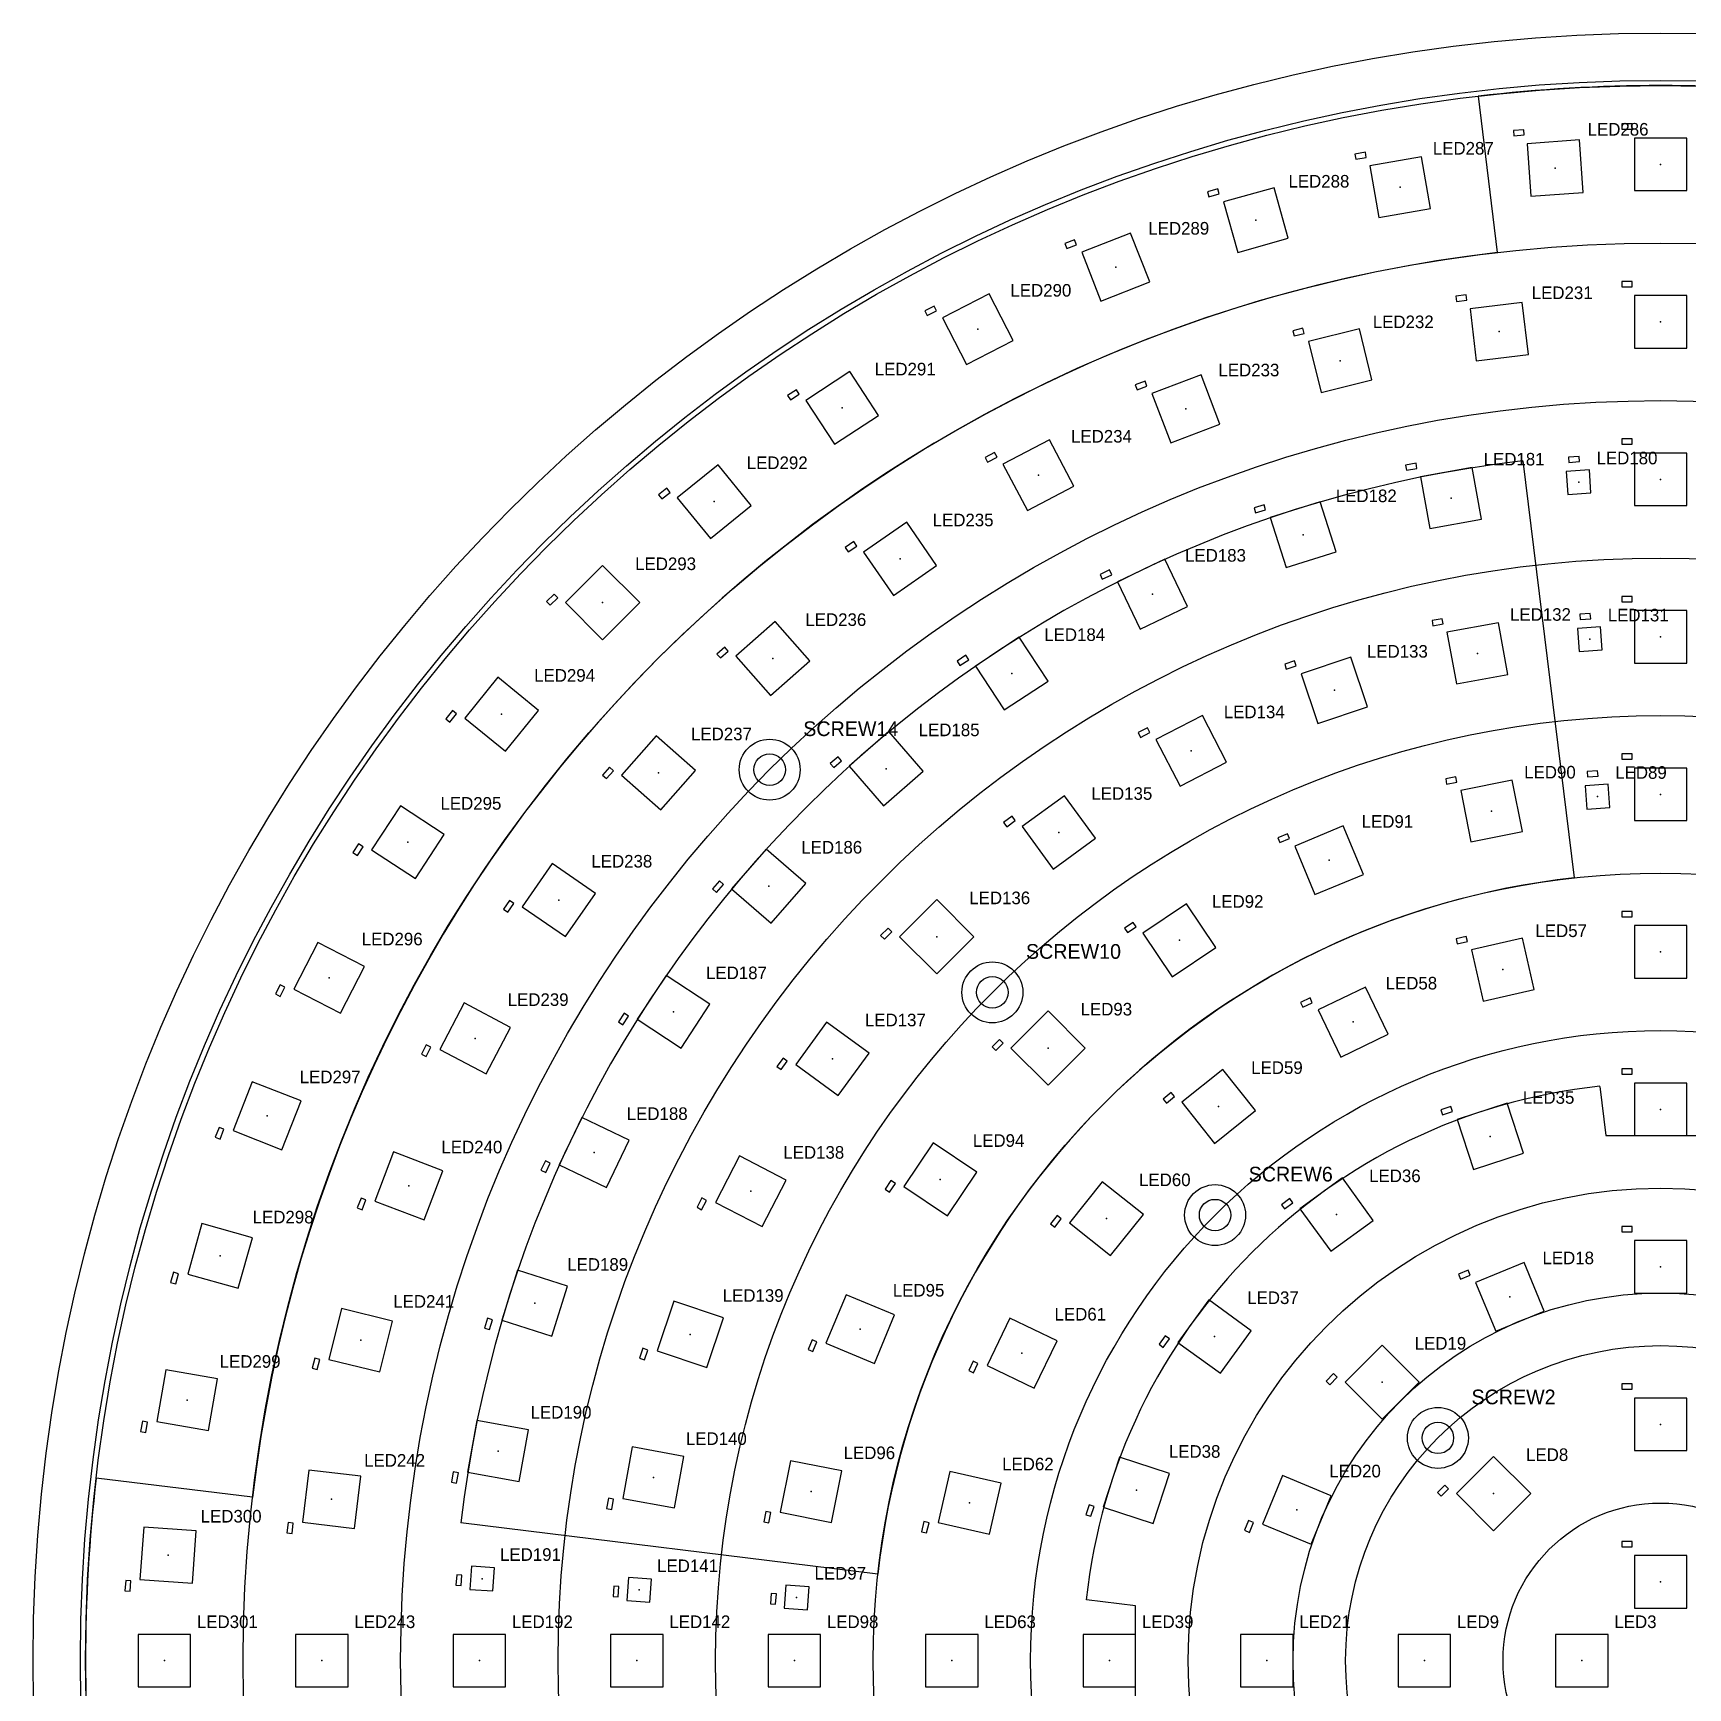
# Model space of a CAD drawing. Header units: millimetres. Extents: x -155 to 155, y -155 to 155.
# Drawn here: x -155 to 2.6, y -2.6 to 155 of the extents above; entities that cross this region are included whole.
import ezdxf

# ---------------------------------------------------------------- set-up
doc = ezdxf.new("R2010")
doc.units = ezdxf.units.MM
for name, color, linetype in [('CAP_0402_BODY', 3, 'CONTINUOUS'), ('LABELS', 7, 'CONTINUOUS'), ('LED_2020_BODY', 30, 'CONTINUOUS'), ('LED_5050_BODY', 5, 'CONTINUOUS'), ('LED_CENTRES', 8, 'CONTINUOUS'), ('MOUNT_DRILL', 2, 'CONTINUOUS'), ('MOUNT_PAD_OD', 2, 'CONTINUOUS'), ('PCB_OUTLINE', 7, 'CONTINUOUS'), ('RING_BOUNDARIES', 8, 'CONTINUOUS'), ('SENSOR_REF', 9, 'CONTINUOUS'), ('TARGET_PATTERN', 1, 'CONTINUOUS')]:
    doc.layers.add(name, color=color, linetype=linetype)

msp = doc.modelspace()

# ---------------------------------------------------------------- linework, layer by layer
at = {"layer": 'CAP_0402_BODY'}
for p, q in [((-13.02, 145.79), (-14.02, 145.72)), ((-14.02, 145.72), (-13.98, 145.23)), ((-13.98, 145.23), (-12.98, 145.3)), ((-12.98, 145.3), (-13.02, 145.79)), ((-2.7, 146.35), (-3.7, 146.35)), ((-3.7, 146.35), (-3.7, 145.85)), ((-3.7, 145.85), (-2.7, 145.85)), ((-2.7, 145.85), (-2.7, 146.35)), ((-28.12, 143.65), (-29.11, 143.47)), ((-29.11, 143.47), (-29.02, 142.98)), ((-28.04, 143.16), (-28.12, 143.65)), ((-29.02, 142.98), (-28.04, 143.16)), ((-42.18, 140.17), (-43.14, 139.89)), ((-43.14, 139.89), (-43.01, 139.41)), ((-43.01, 139.41), (-42.05, 139.68)), ((-42.05, 139.68), (-42.18, 140.17)), ((-55.81, 135.32), (-56.74, 134.95)), ((-56.74, 134.95), (-56.56, 134.49)), ((-56.56, 134.49), (-55.63, 134.85)), ((-55.63, 134.85), (-55.81, 135.32)), ((-2.7, 131.35), (-3.7, 131.35)), ((-3.7, 131.35), (-3.7, 130.85)), ((-3.7, 130.85), (-2.7, 130.85)), ((-2.7, 130.85), (-2.7, 131.35)), ((-18.51, 130.07), (-19.51, 129.95)), ((-19.51, 129.95), (-19.45, 129.45)), ((-19.45, 129.45), (-18.45, 129.57)), ((-18.45, 129.57), (-18.51, 130.07)), ((-69.18, 129), (-70.07, 128.54)), ((-70.07, 128.54), (-69.84, 128.09)), ((-69.84, 128.09), (-68.95, 128.55)), ((-68.95, 128.55), (-69.18, 129)), ((-34.06, 126.89), (-35.03, 126.65)), ((-35.03, 126.65), (-34.91, 126.16)), ((-34.91, 126.16), (-33.94, 126.4)), ((-33.94, 126.4), (-34.06, 126.89)), ((-49.1, 121.86), (-50.04, 121.5)), ((-50.04, 121.5), (-49.86, 121.03)), ((-49.86, 121.03), (-48.92, 121.39)), ((-48.92, 121.39), (-49.1, 121.86)), ((-82.31, 121.04), (-83.14, 120.5)), ((-83.14, 120.5), (-82.87, 120.08)), ((-82.87, 120.08), (-82.03, 120.62)), ((-82.03, 120.62), (-82.31, 121.04)), ((-63.43, 115.05), (-64.32, 114.59)), ((-63.2, 114.61), (-63.43, 115.05)), ((-2.7, 116.35), (-3.7, 116.35)), ((-3.7, 116.35), (-3.7, 115.85)), ((-3.7, 115.85), (-2.7, 115.85)), ((-2.7, 115.85), (-2.7, 116.35)), ((-64.32, 114.59), (-64.09, 114.14)), ((-64.09, 114.14), (-63.2, 114.61)), ((-23.29, 114.03), (-24.28, 113.85)), ((-24.28, 113.85), (-24.19, 113.36)), ((-24.19, 113.36), (-23.21, 113.53)), ((-23.21, 113.53), (-23.29, 114.03)), ((-7.77, 114.69), (-8.77, 114.62)), ((-8.77, 114.62), (-8.74, 114.12)), ((-8.74, 114.12), (-7.74, 114.19)), ((-7.74, 114.19), (-7.77, 114.69)), ((-94.65, 111.65), (-95.43, 111.02)), ((-95.43, 111.02), (-95.11, 110.63)), ((-95.11, 110.63), (-94.34, 111.26)), ((-94.34, 111.26), (-94.65, 111.65)), ((-37.77, 110.08), (-38.72, 109.78)), ((-38.72, 109.78), (-38.57, 109.3)), ((-38.57, 109.3), (-37.62, 109.61)), ((-37.62, 109.61), (-37.77, 110.08)), ((-76.84, 106.57), (-77.66, 106)), ((-77.66, 106), (-77.38, 105.59)), ((-77.38, 105.59), (-76.55, 106.15)), ((-76.55, 106.15), (-76.84, 106.57)), ((-52.48, 103.88), (-53.39, 103.45)), ((-53.39, 103.45), (-53.17, 102.99)), ((-53.17, 102.99), (-52.27, 103.42)), ((-52.27, 103.42), (-52.48, 103.88)), ((-105.39, 101.58), (-106.1, 100.87)), ((-106.1, 100.87), (-105.75, 100.52)), ((-105.75, 100.52), (-105.04, 101.22)), ((-105.04, 101.22), (-105.39, 101.58)), ((-2.7, 101.35), (-3.7, 101.35)), ((-3.7, 101.35), (-3.7, 100.85)), ((-2.7, 100.85), (-2.7, 101.35)), ((-6.7, 99.73), (-7.7, 99.66)), ((-7.7, 99.66), (-7.66, 99.16)), ((-6.66, 99.23), (-6.7, 99.73)), ((-3.7, 100.85), (-2.7, 100.85)), ((-20.79, 99.23), (-21.77, 99.05)), ((-21.77, 99.05), (-21.68, 98.56)), ((-21.68, 98.56), (-20.7, 98.74)), ((-20.7, 98.74), (-20.79, 99.23)), ((-7.66, 99.16), (-6.66, 99.23)), ((-89.12, 96.53), (-89.87, 95.86)), ((-89.54, 95.49), (-88.79, 96.15)), ((-88.79, 96.15), (-89.12, 96.53)), ((-89.87, 95.86), (-89.54, 95.49)), ((-66.17, 95.74), (-67, 95.19)), ((-67, 95.19), (-66.73, 94.77)), ((-66.73, 94.77), (-65.89, 95.32)), ((-65.89, 95.32), (-66.17, 95.74)), ((-34.86, 95.21), (-35.8, 94.89)), ((-35.8, 94.89), (-35.65, 94.41)), ((-35.65, 94.41), (-34.7, 94.73)), ((-34.7, 94.73), (-34.86, 95.21)), ((-115.07, 90.47), (-115.7, 89.7)), ((-115.31, 89.38), (-114.68, 90.16)), ((-114.68, 90.16), (-115.07, 90.47)), ((-115.7, 89.7), (-115.31, 89.38)), ((-48.86, 88.84), (-49.75, 88.38)), ((-49.75, 88.38), (-49.52, 87.93)), ((-49.52, 87.93), (-48.63, 88.39)), ((-48.63, 88.39), (-48.86, 88.84)), ((-78.32, 86.08), (-79.08, 85.43)), ((-79.08, 85.43), (-78.75, 85.05)), ((-78.75, 85.05), (-78, 85.7)), ((-78, 85.7), (-78.32, 86.08)), ((-2.7, 86.35), (-3.7, 86.35)), ((-3.7, 86.35), (-3.7, 85.85)), ((-3.7, 85.85), (-2.7, 85.85)), ((-2.7, 85.85), (-2.7, 86.35)), ((-100.11, 85.08), (-100.77, 84.33)), ((-100.77, 84.33), (-100.4, 84)), ((-100.4, 84), (-99.73, 84.75)), ((-99.73, 84.75), (-100.11, 85.08)), ((-19.49, 84.16), (-20.47, 83.97)), ((-20.47, 83.97), (-20.38, 83.48)), ((-20.38, 83.48), (-19.4, 83.67)), ((-19.4, 83.67), (-19.49, 84.16)), ((-6, 84.74), (-6.99, 84.67)), ((-6.99, 84.67), (-6.96, 84.17)), ((-6.96, 84.17), (-5.96, 84.24)), ((-5.96, 84.24), (-6, 84.74)), ((-61.76, 80.41), (-62.57, 79.82)), ((-61.46, 80), (-61.76, 80.41)), ((-62.57, 79.82), (-62.27, 79.41)), ((-62.27, 79.41), (-61.46, 80)), ((-124, 77.79), (-124.54, 76.95)), ((-124.12, 76.68), (-123.58, 77.51)), ((-123.58, 77.51), (-124, 77.79)), ((-35.54, 78.74), (-36.46, 78.36)), ((-36.46, 78.36), (-36.27, 77.9)), ((-36.27, 77.9), (-35.35, 78.28)), ((-35.35, 78.28), (-35.54, 78.74)), ((-124.54, 76.95), (-124.12, 76.68)), ((-89.62, 74.25), (-90.28, 73.49)), ((-89.24, 73.92), (-89.62, 74.25)), ((-90.28, 73.49), (-89.9, 73.16)), ((-89.9, 73.16), (-89.24, 73.92)), ((-109.63, 72.39), (-110.2, 71.57)), ((-110.2, 71.57), (-109.79, 71.29)), ((-109.79, 71.29), (-109.22, 72.11)), ((-109.22, 72.11), (-109.63, 72.39)), ((-2.7, 71.35), (-3.7, 71.35)), ((-3.7, 71.35), (-3.7, 70.85)), ((-2.7, 70.85), (-2.7, 71.35)), ((-73.57, 69.76), (-74.28, 69.05)), ((-73.93, 68.7), (-73.22, 69.4)), ((-73.22, 69.4), (-73.57, 69.76)), ((-50.22, 70.3), (-51.05, 69.74)), ((-51.05, 69.74), (-50.77, 69.33)), ((-50.77, 69.33), (-49.94, 69.88)), ((-49.94, 69.88), (-50.22, 70.3)), ((-3.7, 70.85), (-2.7, 70.85)), ((-74.28, 69.05), (-73.93, 68.7)), ((-18.51, 68.96), (-19.48, 68.74)), ((-19.48, 68.74), (-19.37, 68.25)), ((-19.37, 68.25), (-18.4, 68.47)), ((-18.4, 68.47), (-18.51, 68.96)), ((-131.46, 64.37), (-131.92, 63.49)), ((-131.92, 63.49), (-131.47, 63.26)), ((-131.47, 63.26), (-131.01, 64.15)), ((-131.01, 64.15), (-131.46, 64.37)), ((-33.39, 63.11), (-34.29, 62.68)), ((-33.17, 62.66), (-33.39, 63.11)), ((-98.71, 61.66), (-99.26, 60.82)), ((-98.29, 61.38), (-98.71, 61.66)), ((-34.29, 62.68), (-34.07, 62.23)), ((-34.07, 62.23), (-33.17, 62.66)), ((-99.26, 60.82), (-98.84, 60.54)), ((-98.84, 60.54), (-98.29, 61.38)), ((-117.56, 58.65), (-118.02, 57.77)), ((-117.58, 57.53), (-117.12, 58.42)), ((-117.12, 58.42), (-117.56, 58.65)), ((-62.97, 59.15), (-63.67, 58.44)), ((-63.67, 58.44), (-63.32, 58.09)), ((-63.32, 58.09), (-62.61, 58.8)), ((-62.61, 58.8), (-62.97, 59.15)), ((-118.02, 57.77), (-117.58, 57.53)), ((-83.58, 57.39), (-84.17, 56.58)), ((-83.76, 56.28), (-83.18, 57.09)), ((-83.18, 57.09), (-83.58, 57.39)), ((-84.17, 56.58), (-83.76, 56.28)), ((-2.7, 56.35), (-3.7, 56.35)), ((-3.7, 56.35), (-3.7, 55.85)), ((-3.7, 55.85), (-2.7, 55.85)), ((-2.7, 55.85), (-2.7, 56.35)), ((-46.6, 54.1), (-47.38, 53.48)), ((-47.07, 53.09), (-46.29, 53.71)), ((-46.29, 53.71), (-46.6, 54.1)), ((-47.38, 53.48), (-47.07, 53.09)), ((-19.98, 52.76), (-20.93, 52.45)), ((-20.93, 52.45), (-20.78, 51.97)), ((-20.78, 51.97), (-19.83, 52.28)), ((-19.83, 52.28), (-19.98, 52.76)), ((-137.28, 50.78), (-137.65, 49.85)), ((-136.82, 50.6), (-137.28, 50.78)), ((-137.18, 49.67), (-136.82, 50.6)), ((-137.65, 49.85), (-137.18, 49.67)), ((-106.2, 47.61), (-106.63, 46.71)), ((-105.75, 47.39), (-106.2, 47.61)), ((-106.18, 46.49), (-105.75, 47.39)), ((-106.63, 46.71), (-106.18, 46.49)), ((-73.3, 45.73), (-73.85, 44.9)), ((-72.88, 45.45), (-73.3, 45.73)), ((-73.85, 44.9), (-73.44, 44.62)), ((-73.44, 44.62), (-72.88, 45.45)), ((-123.77, 44.05), (-124.13, 43.12)), ((-124.13, 43.12), (-123.66, 42.94)), ((-123.3, 43.88), (-123.77, 44.05)), ((-123.66, 42.94), (-123.3, 43.88)), ((-91.31, 44.06), (-91.77, 43.17)), ((-91.77, 43.17), (-91.33, 42.94)), ((-91.33, 42.94), (-90.87, 43.83)), ((-90.87, 43.83), (-91.31, 44.06)), ((-35.31, 44), (-36.12, 43.41)), ((-36.12, 43.41), (-35.82, 43.01)), ((-35.82, 43.01), (-35.01, 43.6)), ((-35.01, 43.6), (-35.31, 44)), ((-57.47, 42.38), (-58.09, 41.59)), ((-58.09, 41.59), (-57.7, 41.28)), ((-57.7, 41.28), (-57.08, 42.06)), ((-57.08, 42.06), (-57.47, 42.38)), ((-2.7, 41.35), (-3.7, 41.35)), ((-3.7, 41.35), (-3.7, 40.85)), ((-2.7, 40.85), (-2.7, 41.35)), ((-3.7, 40.85), (-2.7, 40.85)), ((-141.63, 36.98), (-141.9, 36.02)), ((-141.14, 36.85), (-141.63, 36.98)), ((-141.41, 35.88), (-141.14, 36.85)), ((-18.32, 37.17), (-19.24, 36.79)), ((-19.24, 36.79), (-19.05, 36.32)), ((-19.05, 36.32), (-18.13, 36.71)), ((-18.13, 36.71), (-18.32, 37.17)), ((-141.9, 36.02), (-141.41, 35.88)), ((-111.72, 32.62), (-112.02, 31.67)), ((-112.02, 31.67), (-111.54, 31.52)), ((-111.24, 32.47), (-111.72, 32.62)), ((-111.54, 31.52), (-111.24, 32.47)), ((-80.81, 30.55), (-81.19, 29.63)), ((-80.35, 30.36), (-80.81, 30.55)), ((-80.73, 29.44), (-80.35, 30.36)), ((-47.18, 30.94), (-47.76, 30.13)), ((-47.76, 30.13), (-47.36, 29.83)), ((-47.36, 29.83), (-46.77, 30.64)), ((-46.77, 30.64), (-47.18, 30.94)), ((-128.18, 28.81), (-128.42, 27.84)), ((-127.69, 28.69), (-128.18, 28.81)), ((-127.93, 27.72), (-127.69, 28.69)), ((-96.93, 29.74), (-97.25, 28.79)), ((-97.25, 28.79), (-96.77, 28.63)), ((-96.45, 29.58), (-96.93, 29.74)), ((-96.77, 28.63), (-96.45, 29.58)), ((-81.19, 29.63), (-80.73, 29.44)), ((-65.46, 28.52), (-65.89, 27.62)), ((-65.01, 28.31), (-65.46, 28.52)), ((-128.42, 27.84), (-127.93, 27.72)), ((-65.89, 27.62), (-65.44, 27.41)), ((-65.44, 27.41), (-65.01, 28.31)), ((-31.15, 27.33), (-31.86, 26.62)), ((-31.5, 26.27), (-30.79, 26.98)), ((-30.79, 26.98), (-31.15, 27.33)), ((-31.86, 26.62), (-31.5, 26.27)), ((-2.7, 26.35), (-3.7, 26.35)), ((-3.7, 26.35), (-3.7, 25.85)), ((-3.7, 25.85), (-2.7, 25.85)), ((-2.7, 25.85), (-2.7, 26.35)), ((-144.59, 22.81), (-144.76, 21.82)), ((-144.1, 22.72), (-144.59, 22.81)), ((-144.27, 21.73), (-144.1, 22.72)), ((-144.76, 21.82), (-144.27, 21.73)), ((-114.98, 17.98), (-115.16, 17)), ((-114.49, 17.89), (-114.98, 17.98)), ((-114.67, 16.91), (-114.49, 17.89)), ((-115.16, 17), (-114.67, 16.91)), ((-20.54, 16.72), (-21.25, 16.02)), ((-21.25, 16.02), (-20.9, 15.66)), ((-20.9, 15.66), (-20.19, 16.37)), ((-20.19, 16.37), (-20.54, 16.72)), ((-100.2, 15.47), (-100.38, 14.49)), ((-100.38, 14.49), (-99.89, 14.4)), ((-99.71, 15.39), (-100.2, 15.47)), ((-99.89, 14.4), (-99.71, 15.39)), ((-85.22, 14.2), (-85.41, 13.22)), ((-84.73, 14.1), (-85.22, 14.2)), ((-54.43, 14.85), (-54.74, 13.89)), ((-53.95, 14.69), (-54.43, 14.85)), ((-54.26, 13.74), (-53.95, 14.69)), ((-130.72, 13.15), (-130.84, 12.16)), ((-130.22, 13.09), (-130.72, 13.15)), ((-130.34, 12.1), (-130.22, 13.09)), ((-85.41, 13.22), (-84.92, 13.12)), ((-84.92, 13.12), (-84.73, 14.1)), ((-70.16, 13.24), (-70.38, 12.27)), ((-69.67, 13.13), (-70.16, 13.24)), ((-69.9, 12.16), (-69.67, 13.13)), ((-54.74, 13.89), (-54.26, 13.74)), ((-39.24, 13.33), (-39.62, 12.41)), ((-38.77, 13.14), (-39.24, 13.33)), ((-39.16, 12.21), (-38.77, 13.14)), ((-130.84, 12.16), (-130.34, 12.1)), ((-70.38, 12.27), (-69.9, 12.16)), ((-39.62, 12.41), (-39.16, 12.21)), ((-2.7, 11.35), (-3.7, 11.35)), ((-3.7, 11.35), (-3.7, 10.85)), ((-2.7, 10.85), (-2.7, 11.35)), ((-3.7, 10.85), (-2.7, 10.85)), ((-114.66, 8.17), (-114.73, 7.17)), ((-114.16, 8.14), (-114.66, 8.17)), ((-114.23, 7.14), (-114.16, 8.14)), ((-146.18, 7.63), (-146.25, 6.63)), ((-146.25, 6.63), (-145.75, 6.6)), ((-145.68, 7.6), (-146.18, 7.63)), ((-145.75, 6.6), (-145.68, 7.6)), ((-114.73, 7.17), (-114.23, 7.14)), ((-99.7, 7.1), (-99.77, 6.1)), ((-99.2, 7.06), (-99.7, 7.1)), ((-99.27, 6.07), (-99.2, 7.06)), ((-84.71, 6.4), (-84.78, 5.4)), ((-84.21, 6.36), (-84.71, 6.4)), ((-84.28, 5.36), (-84.21, 6.36)), ((-99.77, 6.1), (-99.27, 6.07)), ((-84.78, 5.4), (-84.28, 5.36))]:
    msp.add_line(p, q, dxfattribs=at)
at = {"layer": 'LED_2020_BODY'}
for p, q in [((-6.78, 113.4), (-8.98, 113.25)), ((-8.98, 113.25), (-8.82, 111.06)), ((-6.63, 111.21), (-6.78, 113.4)), ((-8.82, 111.06), (-6.63, 111.21)), ((-5.71, 98.44), (-7.9, 98.29)), ((-7.9, 98.29), (-7.75, 96.09)), ((-5.56, 96.25), (-5.71, 98.44)), ((-7.75, 96.09), (-5.56, 96.25)), ((-5, 83.46), (-7.2, 83.3)), ((-7.2, 83.3), (-7.03, 81.1)), ((-4.84, 81.26), (-5, 83.46)), ((-7.03, 81.1), (-4.84, 81.26)), ((-113.25, 8.98), (-113.4, 6.78)), ((-111.06, 8.82), (-113.25, 8.98)), ((-111.21, 6.63), (-111.06, 8.82)), ((-98.29, 7.9), (-98.44, 5.71)), ((-96.09, 7.75), (-98.29, 7.9)), ((-113.4, 6.78), (-111.21, 6.63)), ((-96.25, 5.56), (-96.09, 7.75)), ((-83.3, 7.2), (-83.46, 5)), ((-81.1, 7.03), (-83.3, 7.2)), ((-81.26, 4.84), (-81.1, 7.03)), ((-98.44, 5.71), (-96.25, 5.56)), ((-83.46, 5), (-81.26, 4.84))]:
    msp.add_line(p, q, dxfattribs=at)
at = {"layer": 'LED_5050_BODY'}
for p, q in [((2.5, 145), (-2.5, 145)), ((-2.5, 145), (-2.5, 140)), ((2.5, 140), (2.5, 145)), ((-7.74, 144.82), (-12.72, 144.46)), ((-12.72, 144.46), (-12.37, 139.47)), ((-7.38, 139.83), (-7.74, 144.82)), ((-22.77, 143.22), (-27.69, 142.35)), ((-27.69, 142.35), (-26.82, 137.43)), ((-21.9, 138.3), (-22.77, 143.22)), ((-36.81, 140.27), (-41.62, 138.92)), ((-35.46, 135.46), (-36.81, 140.27)), ((-41.62, 138.92), (-40.27, 134.11)), ((-12.37, 139.47), (-7.38, 139.83)), ((-2.5, 140), (2.5, 140)), ((-26.82, 137.43), (-21.9, 138.3)), ((-50.48, 135.95), (-55.13, 134.13)), ((-48.66, 131.3), (-50.48, 135.95)), ((-55.13, 134.13), (-53.31, 129.48)), ((-40.27, 134.11), (-35.46, 135.46)), ((-53.31, 129.48), (-48.66, 131.3)), ((-63.94, 130.17), (-68.39, 127.89)), ((-61.66, 125.72), (-63.94, 130.17)), ((-13.19, 129.35), (-18.15, 128.75)), ((-12.59, 124.39), (-13.19, 129.35)), ((2.5, 130), (-2.5, 130)), ((-2.5, 130), (-2.5, 125)), ((2.5, 125), (2.5, 130)), ((-68.39, 127.89), (-66.1, 123.44)), ((-18.15, 128.75), (-17.55, 123.79)), ((-28.68, 126.82), (-33.54, 125.62)), ((-27.49, 121.97), (-28.68, 126.82)), ((-66.1, 123.44), (-61.66, 125.72)), ((-33.54, 125.62), (-32.34, 120.77)), ((-2.5, 125), (2.5, 125)), ((-17.55, 123.79), (-12.59, 124.39)), ((-77.21, 122.76), (-81.4, 120.02)), ((-74.48, 118.57), (-77.21, 122.76)), ((-43.76, 122.44), (-48.44, 120.67)), ((-41.99, 117.76), (-43.76, 122.44)), ((-32.34, 120.77), (-27.49, 121.97)), ((-81.4, 120.02), (-78.67, 115.84)), ((-48.44, 120.67), (-46.66, 115.99)), ((-78.67, 115.84), (-74.48, 118.57)), ((-46.66, 115.99), (-41.99, 117.76)), ((-58.2, 116.27), (-62.63, 113.95)), ((-55.88, 111.84), (-58.2, 116.27)), ((-89.77, 113.89), (-93.65, 110.73)), ((-86.61, 110.02), (-89.77, 113.89)), ((-62.63, 113.95), (-60.3, 109.52)), ((-17.94, 113.62), (-22.86, 112.73)), ((-17.05, 108.7), (-17.94, 113.62)), ((2.5, 115), (-2.5, 115)), ((-2.5, 115), (-2.5, 110)), ((2.5, 110), (2.5, 115)), ((-22.86, 112.73), (-21.97, 107.81)), ((-93.65, 110.73), (-90.48, 106.86)), ((-60.3, 109.52), (-55.88, 111.84)), ((-32.41, 110.37), (-37.17, 108.86)), ((-30.89, 105.6), (-32.41, 110.37)), ((-90.48, 106.86), (-86.61, 110.02)), ((-37.17, 108.86), (-35.66, 104.09)), ((-2.5, 110), (2.5, 110)), ((-71.79, 108.41), (-75.91, 105.57)), ((-68.95, 104.29), (-71.79, 108.41)), ((-21.97, 107.81), (-17.05, 108.7)), ((-35.66, 104.09), (-30.89, 105.6)), ((-100.76, 104.3), (-104.3, 100.76)), ((-97.23, 100.76), (-100.76, 104.3)), ((-75.91, 105.57), (-73.07, 101.45)), ((-73.07, 101.45), (-68.95, 104.29)), ((-47.21, 104.89), (-51.72, 102.74)), ((-45.06, 100.38), (-47.21, 104.89)), ((-51.72, 102.74), (-49.57, 98.23)), ((-104.3, 100.76), (-100.76, 97.23)), ((-100.76, 97.23), (-97.23, 100.76)), ((-49.57, 98.23), (-45.06, 100.38)), ((2.5, 100), (-2.5, 100)), ((-2.5, 100), (-2.5, 95)), ((2.5, 95), (2.5, 100)), ((-84.33, 98.96), (-88.08, 95.65)), ((-81.02, 95.22), (-84.33, 98.96)), ((-15.43, 98.83), (-20.35, 97.94)), ((-20.35, 97.94), (-19.45, 93.02)), ((-14.54, 93.91), (-15.43, 98.83)), ((-61.08, 97.47), (-65.26, 94.72)), ((-58.33, 93.29), (-61.08, 97.47)), ((-88.08, 95.65), (-84.76, 91.91)), ((-84.76, 91.91), (-81.02, 95.22)), ((-65.26, 94.72), (-62.51, 90.55)), ((-29.5, 95.58), (-34.24, 93.99)), ((-27.9, 90.84), (-29.5, 95.58)), ((-2.5, 95), (2.5, 95)), ((-110.73, 93.65), (-113.89, 89.77)), ((-106.86, 90.48), (-110.73, 93.65)), ((-62.51, 90.55), (-58.33, 93.29)), ((-34.24, 93.99), (-32.64, 89.25)), ((-19.45, 93.02), (-14.54, 93.91)), ((-110.02, 86.61), (-106.86, 90.48)), ((-43.62, 90.02), (-48.06, 87.73)), ((-41.33, 85.58), (-43.62, 90.02)), ((-32.64, 89.25), (-27.9, 90.84)), ((-113.89, 89.77), (-110.02, 86.61)), ((-73.51, 88.47), (-77.29, 85.19)), ((-70.23, 84.7), (-73.51, 88.47)), ((-95.65, 88.08), (-98.96, 84.33)), ((-91.91, 84.76), (-95.65, 88.08)), ((-48.06, 87.73), (-45.77, 83.28)), ((-77.29, 85.19), (-74.01, 81.42)), ((-45.77, 83.28), (-41.33, 85.58)), ((-98.96, 84.33), (-95.22, 81.02)), ((-95.22, 81.02), (-91.91, 84.76)), ((-74.01, 81.42), (-70.23, 84.7)), ((-14.13, 83.85), (-19.03, 82.88)), ((-13.16, 78.95), (-14.13, 83.85)), ((2.5, 85), (-2.5, 85)), ((-2.5, 85), (-2.5, 80)), ((2.5, 80), (2.5, 85)), ((-56.76, 82.37), (-60.8, 79.43)), ((-53.82, 78.33), (-56.76, 82.37)), ((-19.03, 82.88), (-18.06, 77.98)), ((-120.02, 81.4), (-122.76, 77.21)), ((-115.84, 78.67), (-120.02, 81.4)), ((-60.8, 79.43), (-57.86, 75.39)), ((-30.22, 79.49), (-34.84, 77.57)), ((-28.3, 74.87), (-30.22, 79.49)), ((-18.06, 77.98), (-13.16, 78.95)), ((-2.5, 80), (2.5, 80)), ((-118.57, 74.48), (-115.84, 78.67)), ((-85.19, 77.29), (-88.47, 73.51)), ((-81.42, 74.01), (-85.19, 77.29)), ((-57.86, 75.39), (-53.82, 78.33)), ((-34.84, 77.57), (-32.92, 72.95)), ((-122.76, 77.21), (-118.57, 74.48)), ((-105.57, 75.91), (-108.41, 71.79)), ((-101.45, 73.07), (-105.57, 75.91)), ((-32.92, 72.95), (-28.3, 74.87)), ((-104.29, 68.95), (-101.45, 73.07)), ((-88.47, 73.51), (-84.7, 70.23)), ((-84.7, 70.23), (-81.42, 74.01)), ((-108.41, 71.79), (-104.29, 68.95)), ((-68.94, 72.48), (-72.48, 68.94)), ((-65.41, 68.94), (-68.94, 72.48)), ((-45.14, 72.06), (-49.3, 69.29)), ((-42.37, 67.91), (-45.14, 72.06)), ((2.5, 70), (-2.5, 70)), ((-2.5, 70), (-2.5, 65)), ((2.5, 65), (2.5, 70)), ((-127.89, 68.39), (-130.17, 63.94)), ((-123.44, 66.1), (-127.89, 68.39)), ((-72.48, 68.94), (-68.94, 65.41)), ((-68.94, 65.41), (-65.41, 68.94)), ((-49.3, 69.29), (-46.52, 65.13)), ((-46.52, 65.13), (-42.37, 67.91)), ((-13.14, 68.8), (-18.01, 67.69)), ((-12.03, 63.93), (-13.14, 68.8)), ((-18.01, 67.69), (-16.9, 62.81)), ((-125.72, 61.66), (-123.44, 66.1)), ((-94.72, 65.26), (-97.47, 61.08)), ((-90.55, 62.51), (-94.72, 65.26)), ((-2.5, 65), (2.5, 65)), ((-130.17, 63.94), (-125.72, 61.66)), ((-28.12, 64.15), (-32.62, 61.98)), ((-25.95, 59.65), (-28.12, 64.15)), ((-16.9, 62.81), (-12.03, 63.93)), ((-113.95, 62.63), (-116.27, 58.2)), ((-109.52, 60.3), (-113.95, 62.63)), ((-93.29, 58.33), (-90.55, 62.51)), ((-58.34, 61.87), (-61.87, 58.34)), ((-54.8, 58.34), (-58.34, 61.87)), ((-32.62, 61.98), (-30.45, 57.48)), ((-111.84, 55.88), (-109.52, 60.3)), ((-97.47, 61.08), (-93.29, 58.33)), ((-79.43, 60.8), (-82.37, 56.76)), ((-75.39, 57.86), (-79.43, 60.8)), ((-61.87, 58.34), (-58.34, 54.8)), ((-58.34, 54.8), (-54.8, 58.34)), ((-30.45, 57.48), (-25.95, 59.65)), ((-116.27, 58.2), (-111.84, 55.88)), ((-82.37, 56.76), (-78.33, 53.82)), ((-78.33, 53.82), (-75.39, 57.86)), ((-41.69, 56.29), (-45.6, 53.17)), ((-38.57, 52.38), (-41.69, 56.29)), ((-134.13, 55.13), (-135.95, 50.48)), ((-129.48, 53.31), (-134.13, 55.13)), ((2.5, 55), (-2.5, 55)), ((-2.5, 55), (-2.5, 50)), ((2.5, 50), (2.5, 55)), ((-131.3, 48.66), (-129.48, 53.31)), ((-45.6, 53.17), (-42.48, 49.26)), ((-42.48, 49.26), (-38.57, 52.38)), ((-14.62, 53.08), (-19.37, 51.54)), ((-13.07, 48.33), (-14.62, 53.08)), ((-135.95, 50.48), (-131.3, 48.66)), ((-102.74, 51.72), (-104.89, 47.21)), ((-98.23, 49.57), (-102.74, 51.72)), ((-19.37, 51.54), (-17.83, 46.78)), ((-100.38, 45.06), (-98.23, 49.57)), ((-69.29, 49.3), (-72.06, 45.14)), ((-65.13, 46.52), (-69.29, 49.3)), ((-2.5, 50), (2.5, 50)), ((-120.67, 48.44), (-122.44, 43.76)), ((-115.99, 46.66), (-120.67, 48.44)), ((-87.73, 48.06), (-90.02, 43.62)), ((-83.28, 45.77), (-87.73, 48.06)), ((-17.83, 46.78), (-13.07, 48.33)), ((-117.76, 41.99), (-115.99, 46.66)), ((-104.89, 47.21), (-100.38, 45.06)), ((-85.58, 41.33), (-83.28, 45.77)), ((-67.91, 42.37), (-65.13, 46.52)), ((-30.31, 45.97), (-34.35, 43.03)), ((-27.37, 41.92), (-30.31, 45.97)), ((-72.06, 45.14), (-67.91, 42.37)), ((-53.17, 45.6), (-56.29, 41.69)), ((-49.26, 42.48), (-53.17, 45.6)), ((-122.44, 43.76), (-117.76, 41.99)), ((-90.02, 43.62), (-85.58, 41.33)), ((-34.35, 43.03), (-31.41, 38.98)), ((-138.92, 41.62), (-140.27, 36.81)), ((-134.11, 40.27), (-138.92, 41.62)), ((-56.29, 41.69), (-52.38, 38.57)), ((-52.38, 38.57), (-49.26, 42.48)), ((-31.41, 38.98), (-27.37, 41.92)), ((-135.46, 35.46), (-134.11, 40.27)), ((2.5, 40), (-2.5, 40)), ((-2.5, 40), (-2.5, 35)), ((2.5, 35), (2.5, 40)), ((-13, 37.91), (-17.62, 36)), ((-11.08, 33.29), (-13, 37.91)), ((-140.27, 36.81), (-135.46, 35.46)), ((-108.86, 37.17), (-110.37, 32.41)), ((-104.09, 35.66), (-108.86, 37.17)), ((-105.6, 30.89), (-104.09, 35.66)), ((-77.57, 34.84), (-79.49, 30.22)), ((-72.95, 32.92), (-77.57, 34.84)), ((-17.62, 36), (-15.7, 31.38)), ((-2.5, 35), (2.5, 35)), ((-125.62, 33.54), (-126.82, 28.68)), ((-120.77, 32.34), (-125.62, 33.54)), ((-93.99, 34.24), (-95.58, 29.5)), ((-89.25, 32.64), (-93.99, 34.24)), ((-43.03, 34.35), (-45.97, 30.31)), ((-38.98, 31.41), (-43.03, 34.35)), ((-15.7, 31.38), (-11.08, 33.29)), ((-121.97, 27.49), (-120.77, 32.34)), ((-110.37, 32.41), (-105.6, 30.89)), ((-90.84, 27.9), (-89.25, 32.64)), ((-74.87, 28.3), (-72.95, 32.92)), ((-61.98, 32.62), (-64.15, 28.12)), ((-57.48, 30.45), (-61.98, 32.62)), ((-79.49, 30.22), (-74.87, 28.3)), ((-59.65, 25.95), (-57.48, 30.45)), ((-45.97, 30.31), (-41.92, 27.37)), ((-41.92, 27.37), (-38.98, 31.41)), ((-26.52, 30.05), (-30.05, 26.52)), ((-22.98, 26.52), (-26.52, 30.05)), ((-126.82, 28.68), (-121.97, 27.49)), ((-95.58, 29.5), (-90.84, 27.9)), ((-142.35, 27.69), (-143.22, 22.77)), ((-137.43, 26.82), (-142.35, 27.69)), ((-138.3, 21.9), (-137.43, 26.82)), ((-64.15, 28.12), (-59.65, 25.95)), ((-30.05, 26.52), (-26.52, 22.98)), ((-26.52, 22.98), (-22.98, 26.52)), ((2.5, 25), (-2.5, 25)), ((-2.5, 25), (-2.5, 20)), ((2.5, 20), (2.5, 25)), ((-143.22, 22.77), (-138.3, 21.9)), ((-112.73, 22.86), (-113.62, 17.94)), ((-107.81, 21.97), (-112.73, 22.86)), ((-108.7, 17.05), (-107.81, 21.97)), ((-97.94, 20.35), (-98.83, 15.43)), ((-93.02, 19.45), (-97.94, 20.35)), ((-93.91, 14.54), (-93.02, 19.45)), ((-82.88, 19.03), (-83.85, 14.13)), ((-77.98, 18.06), (-82.88, 19.03)), ((-51.54, 19.37), (-53.08, 14.62)), ((-46.78, 17.83), (-51.54, 19.37)), ((-15.91, 19.45), (-19.45, 15.91)), ((-12.37, 15.91), (-15.91, 19.45)), ((-2.5, 20), (2.5, 20)), ((-128.75, 18.15), (-129.35, 13.19)), ((-123.79, 17.55), (-128.75, 18.15)), ((-124.39, 12.59), (-123.79, 17.55)), ((-113.62, 17.94), (-108.7, 17.05)), ((-78.95, 13.16), (-77.98, 18.06)), ((-67.69, 18.01), (-68.8, 13.14)), ((-62.81, 16.9), (-67.69, 18.01)), ((-48.33, 13.07), (-46.78, 17.83)), ((-36, 17.62), (-37.91, 13)), ((-31.38, 15.7), (-36, 17.62)), ((-63.93, 12.03), (-62.81, 16.9)), ((-19.45, 15.91), (-15.91, 12.37)), ((-15.91, 12.37), (-12.37, 15.91)), ((-98.83, 15.43), (-93.91, 14.54)), ((-53.08, 14.62), (-48.33, 13.07)), ((-33.29, 11.08), (-31.38, 15.7)), ((-144.46, 12.72), (-144.82, 7.74)), ((-139.47, 12.37), (-144.46, 12.72)), ((-129.35, 13.19), (-124.39, 12.59)), ((-83.85, 14.13), (-78.95, 13.16)), ((-68.8, 13.14), (-63.93, 12.03)), ((-37.91, 13), (-33.29, 11.08)), ((-139.83, 7.38), (-139.47, 12.37)), ((2.5, 10), (-2.5, 10)), ((-2.5, 10), (-2.5, 5)), ((2.5, 5), (2.5, 10)), ((-144.82, 7.74), (-139.83, 7.38)), ((-2.5, 5), (2.5, 5)), ((-140, 2.5), (-145, 2.5)), ((-145, 2.5), (-145, -2.5)), ((-140, -2.5), (-140, 2.5)), ((-125, 2.5), (-130, 2.5)), ((-130, 2.5), (-130, -2.5)), ((-125, -2.5), (-125, 2.5)), ((-110, 2.5), (-115, 2.5)), ((-115, 2.5), (-115, -2.5)), ((-110, -2.5), (-110, 2.5)), ((-95, 2.5), (-100, 2.5)), ((-100, 2.5), (-100, -2.5)), ((-95, -2.5), (-95, 2.5)), ((-80, 2.5), (-85, 2.5)), ((-85, 2.5), (-85, -2.5)), ((-80, -2.5), (-80, 2.5)), ((-65, 2.5), (-70, 2.5)), ((-70, 2.5), (-70, -2.5)), ((-65, -2.5), (-65, 2.5)), ((-50, 2.5), (-55, 2.5)), ((-55, 2.5), (-55, -2.5)), ((-50, -2.5), (-50, 2.5)), ((-35, 2.5), (-40, 2.5)), ((-40, 2.5), (-40, -2.5)), ((-35, -2.5), (-35, 2.5)), ((-20, 2.5), (-25, 2.5)), ((-25, 2.5), (-25, -2.5)), ((-20, -2.5), (-20, 2.5)), ((-5, 2.5), (-10, 2.5)), ((-10, 2.5), (-10, -2.5)), ((-5, -2.5), (-5, 2.5)), ((-145, -2.5), (-140, -2.5)), ((-130, -2.5), (-125, -2.5)), ((-115, -2.5), (-110, -2.5)), ((-100, -2.5), (-95, -2.5)), ((-85, -2.5), (-80, -2.5)), ((-70, -2.5), (-65, -2.5)), ((-55, -2.5), (-50, -2.5)), ((-40, -2.5), (-35, -2.5)), ((-25, -2.5), (-20, -2.5)), ((-10, -2.5), (-5, -2.5))]:
    msp.add_line(p, q, dxfattribs=at)
at = {"layer": 'LED_CENTRES'}
for p in [(-10.05, 142.14), (0, 142.5), (-24.79, 140.33), (-38.54, 137.19), (-51.89, 132.71), (-65.02, 126.8), (-15.37, 126.57), (0, 127.5), (-30.51, 123.8), (-77.94, 119.3), (-45.21, 119.21), (-59.25, 112.9), (-7.8, 112.23), (0, 112.5), (-90.13, 110.38), (-19.95, 110.72), (-34.03, 107.23), (-72.43, 104.93), (-48.39, 101.56), (-100.76, 100.76), (-6.73, 97.27), (0, 97.5), (-84.55, 95.44), (-17.44, 95.93), (-61.8, 94.01), (-31.07, 92.42), (-110.38, 90.13), (-44.7, 86.65), (-95.44, 84.55), (-73.76, 84.94), (-6.02, 82.28), (0, 82.5), (-16.09, 80.91), (-57.31, 78.88), (-119.3, 77.94), (-31.57, 76.22), (-84.94, 73.76), (-104.93, 72.43), (-68.94, 68.94), (-45.83, 68.6), (0, 67.5), (-126.8, 65.02), (-15.02, 65.81), (-94.01, 61.8), (-29.29, 60.82), (-112.9, 59.25), (-58.34, 58.34), (-78.88, 57.31), (-42.09, 52.77), (0, 52.5), (-132.71, 51.89), (-16.22, 49.93), (-101.56, 48.39), (-68.6, 45.83), (-119.21, 45.21), (-86.65, 44.7), (-52.77, 42.09), (-30.86, 42.47), (-137.19, 38.54), (0, 37.5), (-107.23, 34.03), (-14.35, 34.65), (-76.22, 31.57), (-123.8, 30.51), (-92.42, 31.07), (-42.47, 30.86), (-60.82, 29.29), (-26.52, 26.52), (-140.33, 24.79), (0, 22.5), (-110.72, 19.95), (-95.93, 17.44), (-80.91, 16.09), (-49.93, 16.22), (-15.91, 15.91), (-126.57, 15.37), (-65.81, 15.02), (-34.65, 14.35), (-142.14, 10.05), (-112.23, 7.8), (-97.27, 6.73), (0, 7.5), (-82.28, 6.02), (-142.5, 0), (-127.5, 0), (-112.5, 0), (-97.5, 0), (-82.5, 0), (-67.5, 0), (-52.5, 0), (-37.5, 0), (-22.5, 0), (-7.5, 0)]:
    msp.add_point(p, dxfattribs=at)
at = {"layer": 'MOUNT_DRILL'}
for centre in [(-84.85, 84.85), (-63.64, 63.64), (-42.43, 42.43), (-21.21, 21.21)]:
    msp.add_circle(centre, 1.5, dxfattribs=at)
at = {"layer": 'MOUNT_PAD_OD'}
for centre in [(-84.85, 84.85), (-63.64, 63.64), (-42.43, 42.43), (-21.21, 21.21)]:
    msp.add_circle(centre, 2.9, dxfattribs=at)
at = {"layer": 'PCB_OUTLINE'}
msp.add_circle((0, 0), 150, dxfattribs=at)
at = {"layer": 'RING_BOUNDARIES'}
for radius in [150, 135, 120, 105, 90, 75, 60, 45, 30, 15]:
    msp.add_circle((0, 0), radius, dxfattribs=at)
at = {"layer": 'SENSOR_REF'}
for radius in [155, 150.5]:
    msp.add_circle((0, 0), radius, dxfattribs=at)
at = {"layer": 'TARGET_PATTERN'}
for p, q in [((-17.38, 148.99), (-15.55, 134.1)), ((-13.11, 114.25), (-8.24, 74.55)), ((-5.8, 54.69), (-5.22, 50)), ((-5.22, 50), (5.22, 50)), ((-134.1, 15.55), (-148.99, 17.38)), ((-74.55, 8.24), (-114.25, 13.11)), ((-50, 5.22), (-54.69, 5.8)), ((-50, -5.22), (-50, 5.22))]:
    msp.add_line(p, q, dxfattribs=at)
for radius in [35, 15]:
    msp.add_circle((0, 0), radius, dxfattribs=at)
for radius, start, end in [(150, 83.3479, 96.6521), (135, 96.6134, 173.3866), (115, 96.5462, 173.4538), (75, 96.3041, 173.6959), (55, 96.0511, 173.9489), (150, 173.3479, 186.6521)]:
    msp.add_arc((0, 0), radius, start, end, dxfattribs=at)

# ---------------------------------------------------------------- texts
at = {"layer": 'LABELS'}
for s, height, p in [('LED286', 1.2, (-6.95, 145.24)), ('LED287', 1.2, (-21.69, 143.43)), ('LED288', 1.2, (-35.44, 140.29)), ('LED289', 1.2, (-48.79, 135.81)), ('LED290', 1.2, (-61.92, 129.9)), ('LED231', 1.2, (-12.27, 129.67)), ('LED232', 1.2, (-27.41, 126.9)), ('LED291', 1.2, (-74.84, 122.4)), ('LED233', 1.2, (-42.11, 122.31)), ('LED234', 1.2, (-56.15, 116)), ('LED180', 1.2, (-6.1, 113.93)), ('LED292', 1.2, (-87.03, 113.48)), ('LED181', 1.2, (-16.85, 113.82)), ('LED182', 1.2, (-30.93, 110.33)), ('LED235', 1.2, (-69.33, 108.03)), ('LED183', 1.2, (-45.29, 104.66)), ('LED293', 1.2, (-97.66, 103.86)), ('LED236', 1.2, (-81.45, 98.54)), ('LED132', 1.2, (-14.34, 99.03)), ('LED131', 1.2, (-5.03, 98.97)), ('LED184', 1.2, (-58.7, 97.11)), ('LED133', 1.2, (-27.97, 95.52)), ('LED294', 1.2, (-107.28, 93.23)), ('LED134', 1.2, (-41.6, 89.75)), ('LED237', 1.2, (-92.34, 87.65)), ('SCREW14', 1.4, (-81.65, 88.05)), ('LED185', 1.2, (-70.66, 88.04)), ('LED90', 1.2, (-12.99, 84.01)), ('LED89', 1.2, (-4.32, 83.98)), ('LED295', 1.2, (-116.2, 81.04)), ('LED135', 1.2, (-54.21, 81.98)), ('LED91', 1.2, (-28.47, 79.32)), ('LED186', 1.2, (-81.84, 76.86)), ('LED238', 1.2, (-101.83, 75.53)), ('LED136', 1.2, (-65.84, 72.04)), ('LED92', 1.2, (-42.73, 71.7)), ('LED57', 1.2, (-11.92, 68.91)), ('LED296', 1.2, (-123.7, 68.12)), ('SCREW10', 1.4, (-60.44, 66.84)), ('LED187', 1.2, (-90.91, 64.9)), ('LED58', 1.2, (-26.19, 63.92)), ('LED239', 1.2, (-109.8, 62.35)), ('LED137', 1.2, (-75.78, 60.41)), ('LED93', 1.2, (-55.24, 61.44)), ('LED59', 1.2, (-38.99, 55.87)), ('LED297', 1.2, (-129.61, 54.99)), ('LED35', 1.2, (-13.12, 53.03)), ('LED188', 1.2, (-98.46, 51.49)), ('LED240', 1.2, (-116.11, 48.31)), ('LED138', 1.2, (-83.55, 47.8)), ('LED94', 1.2, (-65.5, 48.93)), ('LED60', 1.2, (-49.67, 45.19)), ('SCREW6', 1.4, (-39.23, 45.63)), ('LED36', 1.2, (-27.76, 45.57)), ('LED298', 1.2, (-134.09, 41.64)), ('LED189', 1.2, (-104.13, 37.13)), ('LED18', 1.2, (-11.25, 37.75)), ('LED241', 1.2, (-120.7, 33.61)), ('LED139', 1.2, (-89.32, 34.17)), ('LED95', 1.2, (-73.12, 34.67)), ('LED37', 1.2, (-39.37, 33.96)), ('LED61', 1.2, (-57.72, 32.39)), ('LED19', 1.2, (-23.42, 29.62)), ('LED299', 1.2, (-137.23, 27.89)), ('SCREW2', 1.4, (-18.01, 24.41)), ('LED190', 1.2, (-107.62, 23.05)), ('LED140', 1.2, (-92.83, 20.54)), ('LED38', 1.2, (-46.83, 19.32)), ('LED242', 1.2, (-123.47, 18.47)), ('LED96', 1.2, (-77.81, 19.19)), ('LED62', 1.2, (-62.71, 18.12)), ('LED8', 1.2, (-12.81, 19.01)), ('LED20', 1.2, (-31.55, 17.45)), ('LED300', 1.2, (-139.04, 13.15)), ('LED191', 1.2, (-110.53, 9.5)), ('LED141', 1.2, (-95.57, 8.43)), ('LED97', 1.2, (-80.58, 7.72)), ('LED301', 1.2, (-139.4, 3.1)), ('LED243', 1.2, (-124.4, 3.1)), ('LED192', 1.2, (-109.4, 3.1)), ('LED142', 1.2, (-94.4, 3.1)), ('LED98', 1.2, (-79.4, 3.1)), ('LED63', 1.2, (-64.4, 3.1)), ('LED39', 1.2, (-49.4, 3.1)), ('LED21', 1.2, (-34.4, 3.1)), ('LED9', 1.2, (-19.4, 3.1)), ('LED3', 1.2, (-4.4, 3.1))]:
    msp.add_text(s, height=height, dxfattribs=at).set_placement(p)

doc.saveas('drawing.dxf')
